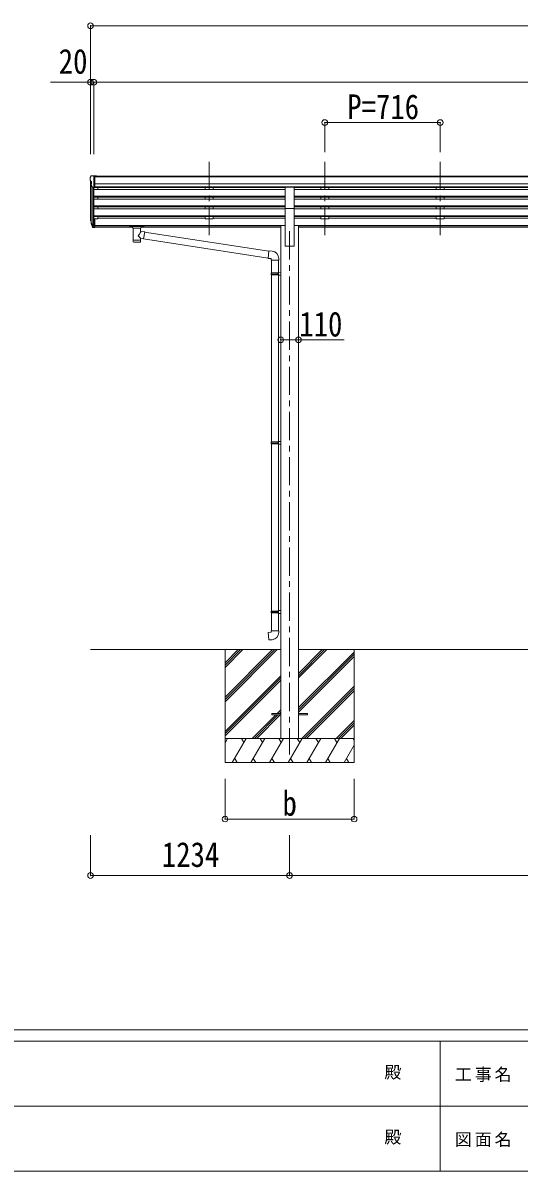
# Model space of a CAD drawing. Units: millimetres at full size, sheet at 1:35; some dimension numbers follow another scale. Extents: x -9837 to 9837, y -6790 to 6790.
# Drawn here: x -3109 to -34, y -6790 to 326 of the extents above; entities that cross this region are included whole.
import ezdxf
from ezdxf.enums import TextEntityAlignment as Align

# ---------------------------------------------------------------- set-up
doc = ezdxf.new("R2010")
doc.units = ezdxf.units.MM
doc.header["$LTSCALE"] = 35
doc.header["$PDMODE"] = 32
doc.header["$PDSIZE"] = 35
doc.linetypes.add('CHAIN1', pattern=[8, 5, -1, 1, -1])
for name, color, linetype, lineweight in [('0-0_0', 7, 'Continuous', 9), ('0-1_本体', 5, 'CHAIN1', 9), ('0-3_ELV2', 4, 'Continuous', 9), ('0-6_OTH_LINE', 6, 'Continuous', 9), ('0-9_OUTLINE', 7, 'Continuous', 9), ('F-0_240', 7, 'Continuous', 9)]:
    doc.layers.add(name, color=color, linetype=linetype, lineweight=lineweight)
doc.styles.add('ＭＳ ゴシック', font='')
doc.styles.get('ＭＳ ゴシック').set_extended_font_data('MS Gothic')

msp = doc.modelspace()

# ---------------------------------------------------------------- linework, layer by layer
at = {"layer": '0-0_0'}
for p, q in [((-2690.32, -3558.26), (-1511.52, -3558.26)), ((-1856.32, -3558.26), (-1856.32, -4258.26)), ((-1856.32, -3852.44), (-1562.14, -3558.26)), ((-1856.32, -3866.58), (-1548, -3558.26)), ((-1856.32, -3880.72), (-1533.86, -3558.26)), ((-1856.32, -3668.59), (-1745.99, -3558.26)), ((-1856.32, -3654.45), (-1760.13, -3558.26)), ((-1856.32, -3640.31), (-1774.28, -3558.26)), ((-1401.12, -3733.89), (-1225.49, -3558.26)), ((-1401.12, -3719.75), (-1239.63, -3558.26)), ((-1401.12, -3705.61), (-1253.78, -3558.26)), ((-1401.12, -3558.26), (1788.48, -3558.26)), ((-1401.12, -3917.74), (-1056.32, -3572.94)), ((-1401.12, -3931.88), (-1056.32, -3587.08)), ((-1401.12, -3946.02), (-1056.32, -3601.22)), ((-1056.32, -3558.26), (-1056.32, -4258.26)), ((-1856.32, -4064.57), (-1511.52, -3719.77)), ((-1856.32, -4078.71), (-1511.52, -3733.91)), ((-1856.32, -4092.85), (-1511.52, -3748.06)), ((-1379.51, -4108.26), (-1056.32, -3785.07)), ((-1365.37, -4108.26), (-1056.32, -3799.21)), ((-1351.23, -4108.26), (-1056.32, -3813.36)), ((-1687.88, -4108.26), (-1542.38, -3962.76)), ((-1673.74, -4108.26), (-1528.24, -3962.76)), ((-1659.6, -4108.26), (-1514.1, -3962.76)), ((-1533.38, -3953.76), (-1511.52, -3931.9)), ((-1519.24, -3953.76), (-1511.52, -3946.04)), ((-1167.38, -4108.26), (-1056.32, -3997.2)), ((-1153.24, -4108.26), (-1056.32, -4011.34)), ((-1139.1, -4108.26), (-1056.32, -4025.49)), ((-1056.32, -4108.26), (-1856.32, -4108.26)), ((-1856.32, -4135.76), (-1840.44, -4108.26)), ((-1811.58, -4258.26), (-1724.97, -4108.26)), ((-1739.97, -4134.24), (-1754.97, -4108.26)), ((-1696.11, -4258.26), (-1609.5, -4108.26)), ((-1624.5, -4134.24), (-1639.51, -4108.26)), ((-1580.64, -4258.26), (-1494.03, -4108.26)), ((-1509.03, -4134.24), (-1524.04, -4108.26)), ((-1465.17, -4258.26), (-1378.56, -4108.26)), ((-1393.56, -4134.24), (-1408.57, -4108.26)), ((-1349.7, -4258.26), (-1263.09, -4108.26)), ((-1278.09, -4134.24), (-1293.09, -4108.26)), ((-1234.23, -4258.26), (-1147.62, -4108.26)), ((-1177.62, -4108.26), (-1162.62, -4134.24)), ((-1062.15, -4108.26), (-1056.32, -4118.36)), ((-1118.76, -4258.26), (-1056.32, -4150.12)), ((-1856.32, -4258.26), (-1056.32, -4258.26)), ((-1796.58, -4232.28), (-1781.58, -4258.26)), ((-1681.11, -4232.28), (-1666.11, -4258.26)), ((-1565.64, -4232.28), (-1550.64, -4258.26)), ((-1450.17, -4232.28), (-1435.17, -4258.26)), ((-1334.7, -4232.28), (-1319.7, -4258.26)), ((-1219.23, -4232.28), (-1204.23, -4258.26)), ((-1103.76, -4232.28), (-1088.76, -4258.26))]:
    msp.add_line(p, q, dxfattribs=at)
at = {"layer": '0-1_本体'}
for p, q in [((-1954.32, -533.86), (-1954.32, -1011.37)), ((-1238.32, -533.86), (-1238.32, -1011.37)), ((-522.32, -533.86), (-522.32, -1011.37)), ((-1456.32, -964.69), (-1456.32, -4208.26))]:
    msp.add_line(p, q, dxfattribs=at)
at = {"layer": '0-3_ELV2'}
for p, q in [((-2692.32, -630.75), (-2692.32, -631.38)), ((-2685.41, -621.95), (-2689.48, -627.75)), ((-2682.32, -621.38), (-2684.66, -621.52)), ((-2682.32, -621.38), (-2663.82, -621.38)), ((-2670.32, -694.36), (-2670.32, -621.38)), ((-2663.82, -621.38), (-2653.82, -621.47)), ((-2663.82, -693.36), (-2663.82, -621.38)), ((-2663.82, -622.98), (3041.18, -622.98)), ((-2663.82, -628.2), (3041.18, -628.2)), ((-2653.82, -622.98), (-2653.82, -621.47)), ((-2690.32, -651.96), (-2690.32, -886.62)), ((-2689.79, -652.56), (-2684.47, -655.63)), ((-2677.95, -692.55), (-2686.95, -676.96)), ((-2685.35, -679.73), (-2685.35, -913.33)), ((-2684.32, -655.89), (-2684.32, -672.17)), ((-2676.32, -693.89), (-2676.33, -931.76)), ((-2670.32, -694.36), (-2675.53, -694.05)), ((-2663.82, -693.36), (-2670.32, -693.36)), ((-2670.32, -694.36), (-2670.32, -886.98)), ((-2670.32, -705.34), (-1483.82, -705.34)), ((3051.18, -671.73), (-2663.82, -671.73)), ((3051.18, -689.58), (-2663.82, -689.58)), ((-1483.82, -692.83), (-2663.82, -692.83)), ((-2645.32, -692.83), (-2645.32, -705.34)), ((-1979.32, -692.83), (-1979.32, -705.34)), ((-1929.32, -692.83), (-1929.32, -705.24)), ((-1483.82, -823.81), (-1483.82, -692.01)), ((-1483.82, -692.01), (-1428.82, -692.01)), ((-1428.82, -823.81), (-1428.82, -692.01)), ((1816.18, -692.83), (-1428.82, -692.83)), ((1816.18, -705.34), (-1428.82, -705.34)), ((-1263.32, -692.83), (-1263.32, -705.34)), ((-1213.32, -692.83), (-1213.32, -705.24)), ((-547.32, -692.83), (-547.32, -705.34)), ((-497.32, -692.83), (-497.32, -705.24)), ((-2670.32, -747.22), (-1483.82, -747.22)), ((-2670.32, -748.71), (-1483.82, -748.71)), ((-2670.32, -753.03), (-1483.82, -753.03)), ((-2670.32, -765.89), (-1483.82, -765.89)), ((-2645.32, -753.03), (-2645.32, -765.89)), ((-1979.32, -753.03), (-1979.32, -765.89)), ((-1929.32, -753.03), (-1929.32, -765.89)), ((1816.18, -747.22), (-1428.82, -747.22)), ((1816.18, -748.71), (-1428.82, -748.71)), ((1816.18, -753.03), (-1428.82, -753.03)), ((1816.18, -765.89), (-1428.82, -765.89)), ((-1263.32, -753.03), (-1263.32, -765.89)), ((-1213.32, -753.03), (-1213.32, -765.89)), ((-547.32, -753.03), (-547.32, -765.89)), ((-497.32, -753.03), (-497.32, -765.89)), ((-2670.32, -807.77), (-1483.82, -807.77)), ((-2670.32, -809.26), (-1483.82, -809.26)), ((-2670.32, -813.58), (-1483.82, -813.58)), ((-2670.32, -826.44), (-1483.82, -826.44)), ((-2645.32, -813.58), (-2645.32, -826.44)), ((-1979.32, -813.58), (-1979.32, -826.34)), ((-1929.32, -813.58), (-1929.32, -826.44)), ((-1483.82, -823.81), (-1483.82, -1058.26)), ((-1483.82, -823.81), (-1428.82, -823.81)), ((1816.18, -807.77), (-1428.82, -807.77)), ((1816.18, -809.26), (-1428.82, -809.26)), ((1816.18, -813.58), (-1428.82, -813.58)), ((-1428.82, -823.81), (-1428.82, -1058.26)), ((1816.18, -826.44), (-1428.82, -826.44)), ((-1263.32, -813.58), (-1263.32, -826.34)), ((-1213.32, -813.58), (-1213.32, -826.44)), ((-547.32, -813.58), (-547.32, -826.34)), ((-497.32, -813.58), (-497.32, -826.44)), ((-2689.23, -901.17), (-2685.35, -909.12)), ((-2688.62, -899.8), (-2685.35, -906.86)), ((-2686.91, -912.45), (-2686.57, -916.85)), ((-2686.57, -916.85), (-2677.77, -940.4)), ((-2685.96, -916.29), (-2677.77, -932.47)), ((-2676.76, -931.34), (-2684.51, -915.93)), ((-2670.32, -868.31), (-1483.82, -868.31)), ((-2670.32, -869.81), (-1483.82, -869.81)), ((-2670.32, -874.13), (-1483.82, -874.13)), ((-2670.32, -886.98), (-2670.32, -941.76)), ((-2663.82, -886.98), (-2670.32, -886.98)), ((-2663.82, -886.98), (-2663.82, -941.02)), ((-2645.32, -887.62), (-2663.82, -887.62)), ((-2645.32, -874.13), (-2645.32, -887.62)), ((-2645.32, -882.67), (-1979.32, -882.67)), ((-1979.32, -874.13), (-1979.32, -887.62)), ((-1929.32, -887.62), (-1979.32, -887.62)), ((-1929.32, -874.13), (-1929.32, -887.62)), ((-1929.32, -882.67), (-1483.82, -882.67)), ((1816.18, -868.31), (-1428.82, -868.31)), ((1816.18, -869.81), (-1428.82, -869.81)), ((1816.18, -874.13), (-1428.82, -874.13)), ((-1263.32, -882.67), (-1428.82, -882.67)), ((-1263.32, -874.13), (-1263.32, -887.62)), ((-1213.32, -887.62), (-1263.32, -887.62)), ((-1213.32, -874.13), (-1213.32, -887.62)), ((-547.32, -882.67), (-1213.32, -882.67)), ((-547.32, -874.13), (-547.32, -887.62)), ((-497.32, -887.62), (-547.32, -887.62)), ((-497.32, -874.13), (-497.32, -887.62)), ((168.68, -882.67), (-497.32, -882.67)), ((-2670.32, -932.02), (-2675.46, -932.02)), ((-2670.32, -933.82), (-2675.17, -933.82)), ((-2670.32, -941.76), (-2675.17, -941.76)), ((-2663.82, -927.12), (-2670.32, -927.12)), ((-2663.82, -932), (-2670.32, -932)), ((-2663.82, -941.02), (-2670.32, -941.02)), ((-2663.82, -929.69), (-1511.52, -929.69)), ((-2663.82, -931.08), (-1511.52, -931.08)), ((-2429.82, -938.77), (-2663.82, -938.77)), ((-1511.52, -938.77), (-2375.82, -938.77)), ((-1511.52, -929.26), (-1511.52, -4108.26)), ((-1511.52, -929.26), (-1483.82, -929.26)), ((-1401.12, -929.26), (-1428.82, -929.26)), ((-1401.12, -929.26), (-1401.12, -4108.26)), ((1788.48, -929.69), (-1401.12, -929.69)), ((1788.48, -931.08), (-1401.12, -931.08)), ((1788.48, -938.77), (-1401.12, -938.77)), ((-1483.82, -1058.26), (-1428.82, -1058.26)), ((-1566.32, -3953.76), (-1511.52, -3953.76)), ((-1401.12, -3953.76), (-1346.32, -3953.76)), ((-1401.12, -3962.76), (-1346.32, -3962.76)), ((-1346.32, -3953.76), (-1346.32, -3962.76))]:
    msp.add_line(p, q, dxfattribs=at)
msp.add_lwpolyline([(-1566.32, -3953.76), (-1566.32, -3962.76), (-1511.52, -3962.76)], dxfattribs=at)
for centre, radius, start, end in [((-2689.32, -630.75), 3, 93, 180), ((-2490.32, -631.38), 202, 180, 184.94904), ((-2684.59, -622.52), 1, 93.5, 145), ((-2685.42, -648.19), 6.18, 185.7035, 224.99897), ((-2684.35, -675.46), 3, 94.7167, 210), ((-2684.62, -672.17), 0.3, 274.7167, 0), ((-2684.62, -655.89), 0.3, 0, 60), ((-2675.35, -691.05), 3, 210, 266.5), ((-2661.14, -892.06), 29.53, 186.50806, 197.98144), ((-2659.74, -890.3), 30.41, 187.1552, 198.19734)]:
    msp.add_arc(centre, radius, start, end, dxfattribs=at)
for centre, major_axis, ratio, start_param, end_param in [((-2601.67, -892.49), (-89.06, 1.43), 0.57596, 6.1962358, 6.3678173), ((-2602.46, -885.81), (87.93, 4.42), 0.541684, 3.0659337, 3.2228513), ((-2685.61, -912.45), (1.3, 0), 0.90356, 1.3700892, 3.347195), ((-2599.69, -896.26), (-89.07, 0), 0.90356, 0.2056023, 0.2515348), ((-2600.4, -892.39), (-88.05, 0), 0.90356, 0.2662965, 0.3003836), ((-2675.17, -931.11), (-3, 0), 0.90356, 0.5235988, 1.5707963), ((-2675.17, -939.05), (3, 0), 0.90356, 3.6651914, 4.712389), ((-2675.46, -930.66), (-1.5, 0), 0.90356, 0.5235988, 1.5707963)]:
    msp.add_ellipse(centre, major_axis=major_axis, ratio=ratio, start_param=start_param, end_param=end_param, dxfattribs=at)
at = {"layer": '0-6_OTH_LINE'}
for p, q in [((-2690.32, 308.79), (-2690.32, -483.86)), ((-2690.32, 308.79), (8805.68, 308.79)), ((-2690.32, -41.21), (-2690.32, -486.62)), ((-2690.32, -41.21), (-2670.32, -41.21)), ((-2670.32, -41.21), (-2670.32, -486.62)), ((-2670.32, -41.21), (3057.68, -41.21)), ((-1238.32, -291.21), (-1238.32, -473.66)), ((-1238.32, -291.21), (-522.32, -291.21)), ((-522.32, -291.21), (-522.32, -473.66)), ((-1511.52, -1637.81), (-1401.12, -1637.81)), ((-1856.32, -4608.26), (-1856.32, -4358.28)), ((-1056.32, -4608.26), (-1056.32, -4358.28)), ((-1856.32, -4608.26), (-1056.32, -4608.26)), ((-2690.32, -4958.26), (-2690.32, -4708.26)), ((-1456.32, -4958.26), (-1456.32, -4708.26)), ((-2690.32, -4958.26), (-1456.32, -4958.26)), ((-1456.32, -4958.26), (1843.68, -4958.26))]:
    msp.add_line(p, q, dxfattribs=at)
at = {"layer": '0-6_OTH_LINE', "lineweight": 18}
for p, q in [((-2690.32, -41.21), (-2939.16, -41.21)), ((-1401.12, -1637.81), (-1118.05, -1637.81))]:
    msp.add_line(p, q, dxfattribs=at)
at = {"layer": '0-6_OTH_LINE'}
for p in [(-2690.32, 308.79), (-2690.32, -41.21), (-2670.32, -41.21), (-1238.32, -291.21), (-522.32, -291.21), (-1511.52, -1637.81), (-1401.12, -1637.81), (-1856.32, -4608.26), (-1056.32, -4608.26), (-2690.32, -4958.26), (-1456.32, -4958.26)]:
    msp.add_point(p, dxfattribs=at)
at = {"layer": '0-9_OUTLINE'}
for p, q in [((-2446.32, -931.86), (-2446.32, -937.62)), ((-2444.32, -931.2), (-2361.32, -931.2)), ((-2444.32, -933.38), (-2361.32, -933.38)), ((-2444.32, -938.28), (-2429.82, -938.28)), ((-2429.82, -943.93), (-2429.82, -937.38)), ((-2425.72, -944.85), (-2425.74, -1030.29)), ((-2354.7, -967.5), (-2379.93, -963.59)), ((-2379.92, -963.59), (-2379.92, -944.85)), ((-2375.82, -943.93), (-2375.82, -937.38)), ((-2375.82, -938.28), (-2361.32, -938.28)), ((-2354.7, -967.5), (-2361.73, -1012.76)), ((-2359.32, -931.86), (-2359.32, -937.62)), ((-1585.72, -1088.86), (-2355.02, -969.51)), ((-2379.91, -1030.29), (-2379.93, -1009.62)), ((-2379.93, -1009.93), (-2361.73, -1012.76)), ((-1589.39, -1130.79), (-2361.46, -1011.02)), ((-1564.71, -1088.74), (-1585.55, -1086.91)), ((-1523.63, -1144.48), (-1523.63, -1133.57)), ((-1569.63, -1144.48), (-1523.63, -1144.48)), ((-1567.52, -1144.48), (-1567.52, -1222.33)), ((-1525.52, -1144.48), (-1525.52, -1219.77)), ((-1569.52, -1224.33), (-1568.52, -1222.33)), ((-1569.52, -1224.33), (-1525.52, -1224.33)), ((-1569.52, -1224.33), (-1569.52, -1232.33)), ((-1569.52, -1232.33), (-1525.52, -1232.33)), ((-1569.52, -1232.33), (-1568.52, -1234.33)), ((-1568.52, -1222.33), (-1525.52, -1222.33)), ((-1568.52, -1234.33), (-1525.52, -1234.33)), ((-1567.52, -1234.33), (-1567.52, -2270.52)), ((-1530, -1224.33), (-1530.43, -1222.33)), ((-1527.52, -1219.83), (-1511.52, -1219.36)), ((-1527.52, -1221.83), (-1527.52, -1219.83)), ((-1527.52, -1221.83), (-1525.52, -1221.83)), ((-1527.52, -1236.83), (-1527.52, -1234.83)), ((-1527.52, -1236.83), (-1511.52, -1237.3)), ((-1525.52, -1236.89), (-1525.52, -2267.96)), ((-1511.52, -1219.36), (-1511.52, -1237.3)), ((-1569.52, -2272.52), (-1568.52, -2270.52)), ((-1569.52, -2272.52), (-1525.52, -2272.52)), ((-1569.52, -2272.52), (-1569.52, -2280.52)), ((-1568.52, -2270.52), (-1525.52, -2270.52)), ((-1530, -2272.52), (-1530.43, -2270.52)), ((-1527.52, -2268.02), (-1511.52, -2267.54)), ((-1527.52, -2270.02), (-1527.52, -2268.02)), ((-1527.52, -2270.02), (-1525.52, -2270.02)), ((-1511.52, -2267.54), (-1511.52, -2285.49)), ((-1569.52, -2280.52), (-1525.52, -2280.52)), ((-1569.52, -2280.52), (-1568.52, -2282.52)), ((-1568.52, -2282.52), (-1525.52, -2282.52)), ((-1567.52, -2282.52), (-1567.52, -3318.7)), ((-1527.52, -2285.02), (-1527.52, -2283.02)), ((-1527.52, -2285.02), (-1511.52, -2285.49)), ((-1525.52, -2285.07), (-1525.52, -3316.14)), ((-1569.52, -3320.7), (-1568.52, -3318.7)), ((-1569.52, -3320.7), (-1525.52, -3320.7)), ((-1569.52, -3320.7), (-1569.52, -3328.7)), ((-1569.52, -3328.7), (-1525.52, -3328.7)), ((-1569.52, -3328.7), (-1568.52, -3330.7)), ((-1568.52, -3318.7), (-1525.52, -3318.7)), ((-1568.52, -3330.7), (-1525.52, -3330.7)), ((-1567.52, -3330.7), (-1567.52, -3440.7)), ((-1530, -3320.7), (-1530.43, -3318.7)), ((-1527.52, -3316.2), (-1511.52, -3315.73)), ((-1527.52, -3318.2), (-1527.52, -3316.2)), ((-1527.52, -3318.2), (-1525.52, -3318.2)), ((-1527.52, -3333.2), (-1527.52, -3331.2)), ((-1527.52, -3333.2), (-1511.52, -3333.67)), ((-1525.52, -3333.26), (-1525.52, -3440.7)), ((-1511.52, -3315.73), (-1511.52, -3333.67)), ((-1569.52, -3440.7), (-1523.52, -3440.7)), ((-1569.52, -3450.7), (-1569.52, -3440.7)), ((-1523.52, -3440.7), (-1523.52, -3451.62))]:
    msp.add_line(p, q, dxfattribs=at)
for points in [[(-2446.32, -931.86), (-2446.28, -931.67), (-2446.2, -931.53), (-2446.1, -931.44), (-2446, -931.37), (-2445.88, -931.33), (-2445.59, -931.27), (-2445.1, -931.22), (-2444.56, -931.2), (-2444.32, -931.2)], [(-2446.32, -937.62), (-2446.28, -937.81), (-2446.2, -937.95), (-2446.1, -938.04), (-2446, -938.11), (-2445.88, -938.15), (-2445.59, -938.21), (-2445.1, -938.26), (-2444.56, -938.28), (-2444.32, -938.28)], [(-2361.32, -931.2), (-2360.97, -931.2), (-2360.44, -931.23), (-2359.99, -931.28), (-2359.69, -931.36), (-2359.52, -931.45), (-2359.4, -931.59), (-2359.33, -931.77), (-2359.32, -931.86)], [(-2361.32, -938.28), (-2360.97, -938.28), (-2360.44, -938.25), (-2359.99, -938.2), (-2359.69, -938.12), (-2359.52, -938.03), (-2359.4, -937.89), (-2359.33, -937.71), (-2359.32, -937.62)], [(-1585.55, -1086.91), (-1589.56, -1132.74), (-1569.63, -1134.48), (-1569.63, -1144.48)], [(-1530, -1224.33), (-1530, -1232.33), (-1530.43, -1234.33)], [(-1527.52, -1234.83), (-1525.52, -1234.83), (-1525.52, -1221.83)], [(-1530, -2272.52), (-1530, -2280.52), (-1530.43, -2282.52)], [(-1527.52, -2283.02), (-1525.52, -2283.02), (-1525.52, -2270.02)], [(-1530, -3320.7), (-1530, -3328.7), (-1530.43, -3330.7)], [(-1527.52, -3331.2), (-1525.52, -3331.2), (-1525.52, -3318.2)], [(-1564.6, -3496.45), (-1585.44, -3498.27), (-1589.45, -3452.45), (-1569.52, -3450.7)]]:
    msp.add_lwpolyline(points, dxfattribs=at)
for centre, start, end in [((-1568.63, -1133.57), 0, 85), ((-1568.52, -3451.62), 275, 0)]:
    msp.add_arc(centre, 45, start, end, dxfattribs=at)
for centre, major_axis, ratio, start_param, end_param in [((-2444.32, -933.59), (2, 0), 0.109601, 3.1415927, 4.712389), ((-2402.82, -943.84), (27.06, 0), 0.069685, 3.1415927, 6.2831853), ((-2402.82, -937.38), (27, 0), 0.070066, 6.2831853, 9.424778), ((-2402.83, -990.13), (-22.81, -26.62), 0.234429, 1.6855472, 3.1268519), ((-2400.27, -987.48), (20.32, -22.25), 0.045535, 0.0389954, 1.3075346), ((-2391.82, -941.36), (16, 0), 0.361356, 6.2636979, 6.2831853), ((-2361.32, -933.59), (2, 0), 0.109601, 4.712389, 6.2831853), ((-2402.82, -1030.29), (22.92, 0), 0.101955, 3.1415499, 6.2833984), ((-2402.82, -1017.85), (22.91, 0), 0.122865, 3.1415927, 6.2831853)]:
    msp.add_ellipse(centre, major_axis=major_axis, ratio=ratio, start_param=start_param, end_param=end_param, dxfattribs=at)
at = {"layer": 'F-0_240', "color": 5}
for p, q in [((-9837.4, -5915), (9342.6, -5915)), ((-9837.4, -5985), (6231.38, -5985)), ((-523.62, -5985), (-523.62, -6790)), ((-4023.62, -6387.5), (3151.38, -6387.5)), ((-9837.4, -6790), (9342.6, -6790))]:
    msp.add_line(p, q, dxfattribs=at)

# ---------------------------------------------------------------- texts
at = {"layer": '0-6_OTH_LINE', "color": 7, "style": 'ＭＳ ゴシック', "width": 0.85}
for s, p in [('20', (-2887.41, -34.65)), ('P=716', (-1099.07, -316.21)), ('110', (-1396.23, -1663.31)), ('b', (-1500.07, -4633.26)), ('1234', (-2248.32, -4951.26))]:
    msp.add_text(s, height=154, dxfattribs=at).set_placement(p, align=Align.BOTTOM_LEFT)
at = {"layer": 'F-0_240', "style": 'ＭＳ ゴシック'}
for p in [(-868.62, -6238.75), (-868.62, -6641.25)]:
    msp.add_text('殿', height=76.98, dxfattribs=at).set_placement(p, align=Align.BOTTOM_LEFT)
at = {"layer": 'F-0_240', "char_height": 76.98, "attachment_point": 7, "style": 'ＭＳ ゴシック'}
for s, insert in [('\\T1.17;工事名', (-431.33, -6238.75)), ('\\T1.17;図面名', (-431.33, -6641.25))]:
    msp.add_mtext(s, dxfattribs=dict(at, insert=insert))

doc.saveas('drawing.dxf')
